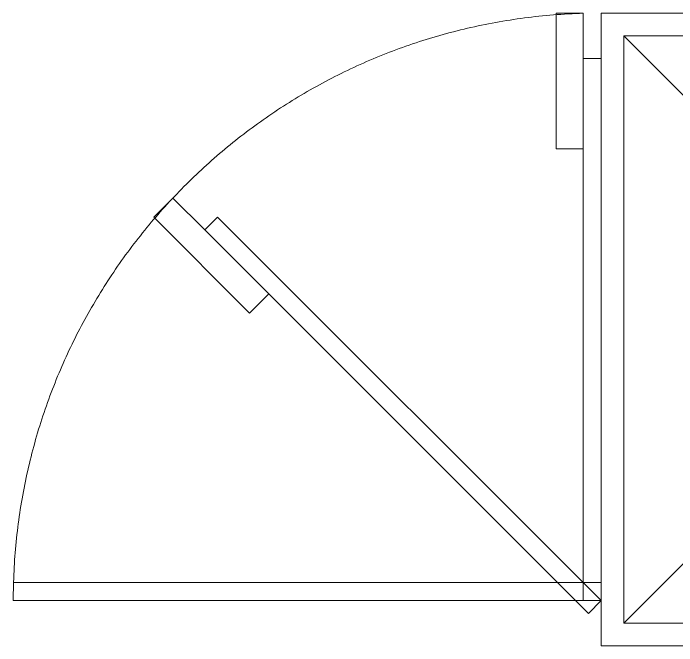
# Model space of a CAD drawing. Header units: millimetres. Extents: x -327709 to -233612, y 250954 to 312605.
# Drawn here: x -237970 to -237236, y 260050 to 260750 of the extents above; entities that cross this region are included whole.
import ezdxf

# ---------------------------------------------------------------- set-up
doc = ezdxf.new("R2010")
doc.units = ezdxf.units.MM
doc.linetypes.add('Dash Style-1', pattern=[4.724409, 1.889764, -2.834646])
doc.layers.add('P4', color=7, linetype='Continuous', lineweight=18)

# ---------------------------------------------------------------- blocks, each defined once
blk = doc.blocks.new('refrigera 2d')
at = {"linetype": 'Dash Style-1'}
for p, q in [((0.29054, -0.34779), (0.29054, -0.9981)), ((0.31054, -0.34779), (0.31054, -0.9981))]:
    blk.add_line(p, q, dxfattribs=at)
for points in [[(-0.33946, 0.35221), (0.36054, 0.35221), (0.36054, -0.34779), (-0.33946, -0.34779), (-0.33946, 0.35221)], [(-0.31446, 0.32721), (0.33554, 0.32721), (0.33554, -0.32279), (-0.31446, -0.32279)], [(-0.28946, -0.34779), (0.31054, -0.34779), (0.31054, -0.36779), (-0.28946, -0.36779)], [(-0.11373, -0.77206), (0.31054, -0.34779), (0.32468, -0.36193), (-0.09959, -0.7862)], [(-0.28946, -0.36779), (-0.33946, -0.36779), (-0.33946, -0.39779), (-0.18946, -0.39779), (-0.18946, -0.36779), (-0.28946, -0.36779)], [(-0.09959, -0.7862), (-0.13494, -0.82155), (-0.11373, -0.84277), (-0.00766, -0.7367), (-0.02888, -0.71549), (-0.09959, -0.7862)]]:
    blk.add_lwpolyline(points, close=True)
blk.add_lwpolyline([(-0.31446, 0.32721), (0.33554, -0.32279), (-0.31446, -0.32279), (0.33554, 0.32721)])
blk.add_arc((0.31054, -0.34779), 0.65031, 181.76239, 270, dxfattribs=at)

msp = doc.modelspace()

# ---------------------------------------------------------------- block references
at = {"layer": 'P4', "color": 0, "lineweight": -2, "xscale": 1000.17053206043, "yscale": 1000.17053206043, "zscale": 1000.17053206043, "rotation": 269.9999999999999}
msp.add_blockref('refrigera 2d', (-236971.35174, 260410.597), dxfattribs=at)

doc.saveas('drawing.dxf')
